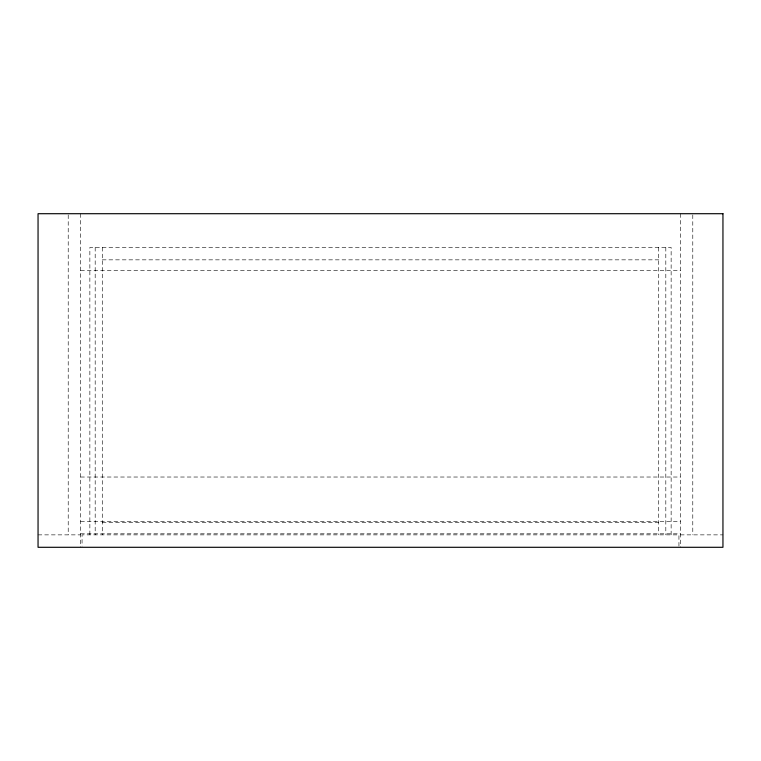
<?xml version="1.0" encoding="UTF-8"?>
<svg xmlns="http://www.w3.org/2000/svg" width="761" height="761" viewBox="0 0 761 761"><rect width="100%" height="100%" fill="white"/><g stroke="black" fill="none" stroke-linecap="round" stroke-linejoin="round"><path stroke-width="0.57" stroke-dasharray="3.81 2.85" d="M102.278 259.843L658.722 259.843M80.637 270.488L680.363 270.488M80.637 477.023L680.363 477.023M80.637 521.38L680.363 521.38M102.278 522.446L658.722 522.446M80.637 533.803L680.363 533.803M38.05 534.869L80.637 534.869M680.363 534.869L722.95 534.869M692.786 214.897L692.786 534.869M680.363 213.708L680.363 547.292M678.945 546.16L678.945 534.869L82.055 534.869L82.055 546.16M671.135 534.869L671.135 247.42L89.865 247.42L89.865 534.869M665.818 247.42L665.818 534.869M658.722 247.42L658.722 534.869M102.278 247.42L102.278 534.869M95.182 247.42L95.182 534.869M80.637 213.708L80.637 547.292M68.214 214.897L68.214 534.869"/><path stroke-width="1.14" d="M722.95 213.708L38.05 213.708L38.05 547.292L722.95 547.292L722.95 213.708"/></g></svg>
